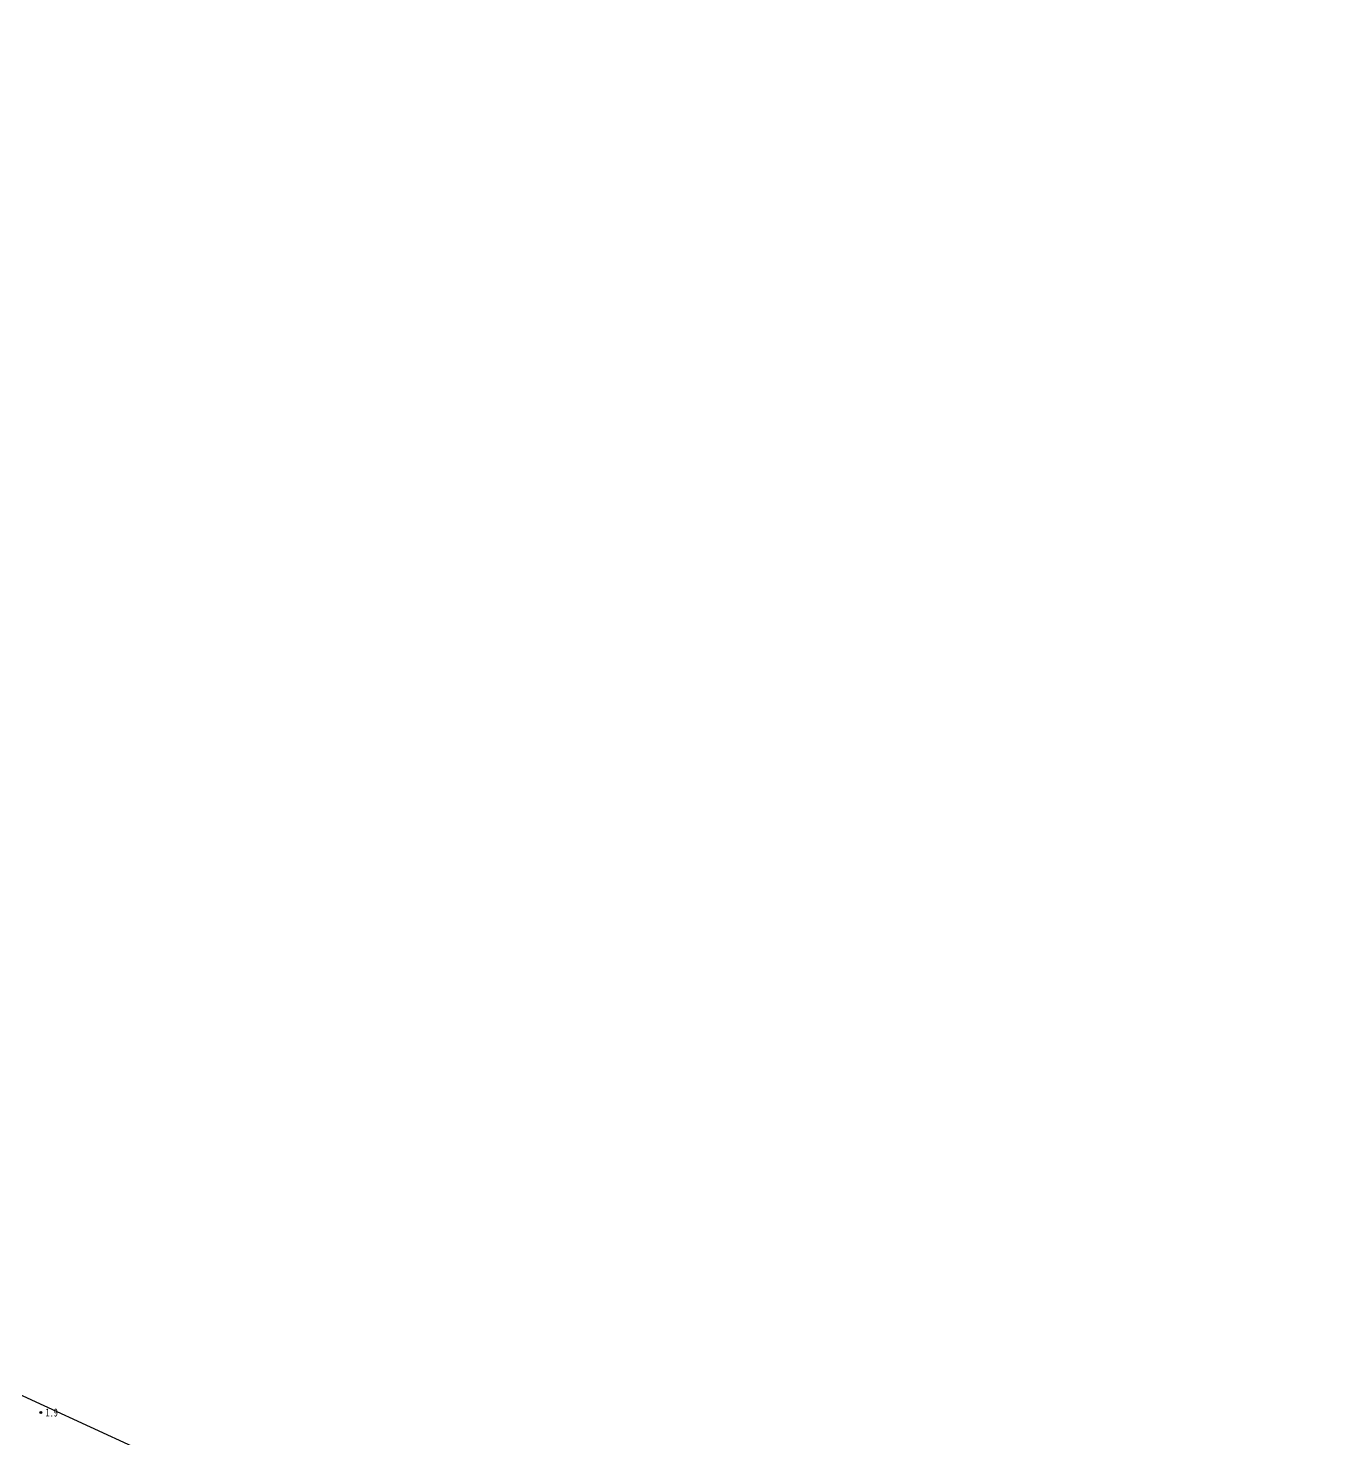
# Model space of a CAD drawing. Header units: metres. Extents: x 494039 to 619385, y 3351420 to 3402703.
# Drawn here: x 587295 to 587942, y 3394389 to 3395094 of the extents above; entities that cross this region are included whole.
import ezdxf
from ezdxf.enums import TextEntityAlignment as Align

# ---------------------------------------------------------------- set-up
doc = ezdxf.new("R2010")
doc.units = ezdxf.units.M
doc.layers.add('720100', color=8, linetype='Continuous')
doc.layers.add('范围线', color=8, linetype='Continuous')

# ---------------------------------------------------------------- blocks, each defined once
blk = doc.blocks.new('p_point')
for radius in [0.25, 0.2, 0.15, 0.1, 0.05]:
    blk.add_circle((0, 0), radius)
blk.add_point((0, 0))
blk = doc.blocks.new('1-3&1-4')
at = {"layer": '范围线', "color": 8, "flags": 128}
blk.add_lwpolyline([(580974.9971, 3398172.2884), (580158.1729, 3397748.7629), (583102.2681, 3395406.1495), (589376.9328, 3392493.3034), (594318.9563, 3392016.403), (594002.9657, 3392059.9931), (593709.5027, 3392110.274), (593489.39, 3392154.2585), (593446.55, 3392164.1073), (593184.0367, 3392224.4585), (592856.0894, 3392311.9807), (592630.9821, 3392379.424), (592345.2786, 3392474.0542), (592112.8421, 3392558.6278), (591835.9381, 3392668.5492), (591571.4074, 3392783.2499), (591303.4331, 3392909.9936), (591275.2655, 3392923.316), (591065.2798, 3393031.2284), (591019.813, 3393054.5939), (590886.2864, 3393127.1825), (590776.1303, 3393189.2284), (589711.9005, 3393302.4152), (583546.9224, 3396125.8295)], close=True, dxfattribs=at)
at = {"layer": '720100', "color": 8, "linetype": 'Continuous', "xscale": 2, "yscale": 2, "zscale": 2}
blk.add_blockref('p_point', (587300.893, 3394402.5829, 1.8726), dxfattribs=at)
at = {"layer": '720100', "color": 8, "width": 0.75}
blk.add_text('1.9', height=4, dxfattribs=at).set_placement((587303.293, 3394402.5829, 1.8726), align=Align.MIDDLE_LEFT)

msp = doc.modelspace()

# ---------------------------------------------------------------- block references
msp.add_blockref('1-3&1-4', (0, 0))

doc.saveas('drawing.dxf')
